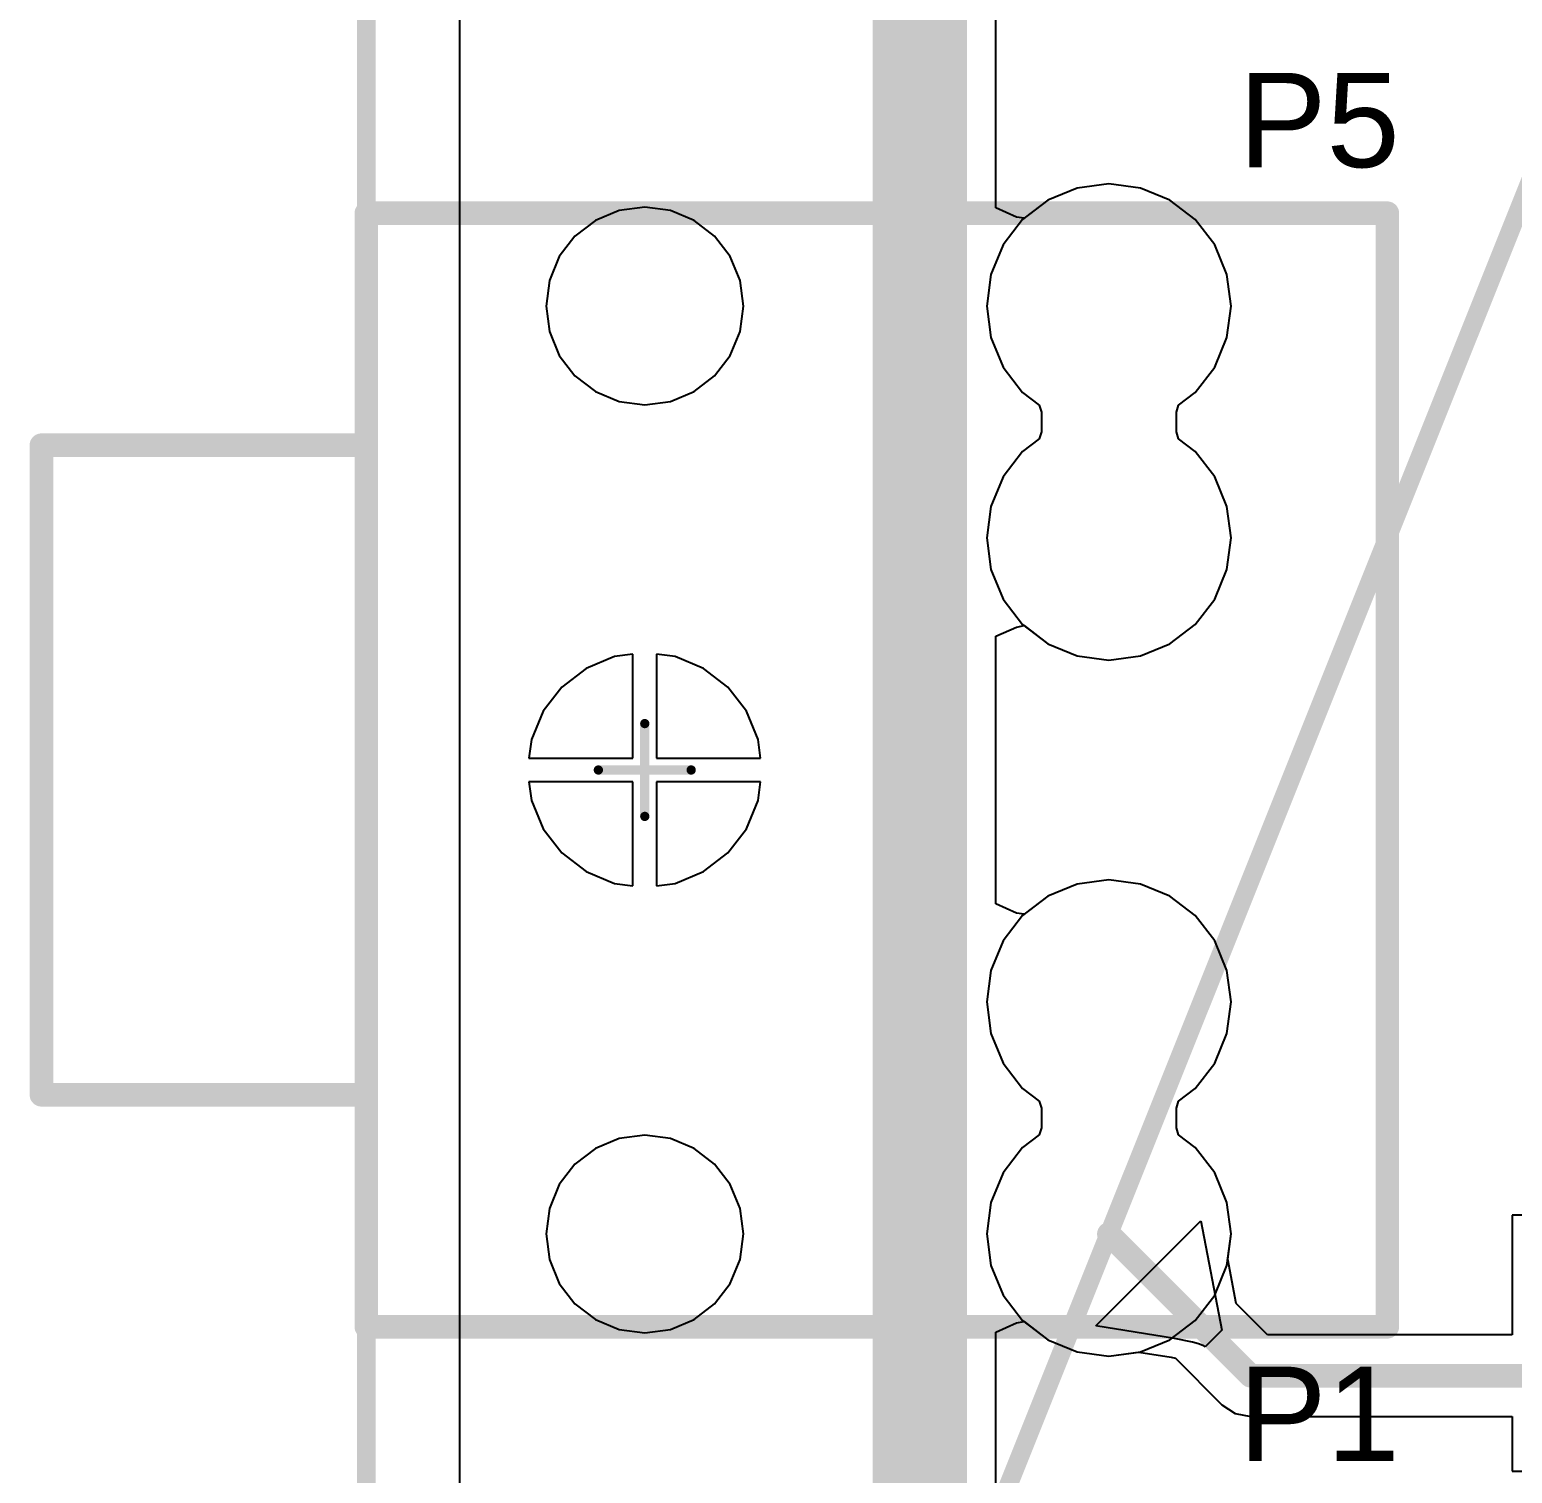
# Model space of a CAD drawing. Header units: inches. Extents: x -0.14 to 3.29, y -0.08 to 7.88.
# Drawn here: x -0.143 to 0.486, y 0.686 to 1.298 of the extents above; entities that cross this region are included whole.
import ezdxf

# ---------------------------------------------------------------- set-up
doc = ezdxf.new("R2010")
doc.units = ezdxf.units.IN
doc.header["$MEASUREMENT"] = 0
for name, color, linetype in [('Board outline', 6, 'Continuous'), ('Bottom Layer', 5, 'Continuous'), ('Bottom Solder', 6, 'Continuous'), ('Multi-Layer', 9, 'Continuous'), ('Pad Holes', 156, 'Continuous'), ('PCBD Notes', 76, 'Continuous'), ('Top Courtyard', 56, 'Continuous'), ('Top Layer', 1, 'Continuous'), ('Top Overlay', 2, 'Continuous'), ('Top Solder', 216, 'Continuous')]:
    doc.layers.add(name, color=color, linetype=linetype)
doc.styles.add('Arial', font='', dxfattribs={"height": 0.2})
doc.styles.get('Arial').set_extended_font_data('Arial')

# ---------------------------------------------------------------- blocks, each defined once
blk = doc.blocks.new('7EF2B92C_0FC9_4C85_B662_5CEC65BFCCC4_388')
at = {"layer": 'Bottom Layer'}
h = blk.add_hatch(color=5, dxfattribs=at)
edge = h.paths.add_edge_path()
edge.add_arc((0.19685, 0.19685), 0.03937, 0, 360)
h = blk.add_hatch(color=5, dxfattribs=at)
edge = h.paths.add_edge_path()
edge.add_arc((0.19685, 0.09843), 0.03937, 0, 360)
h = blk.add_hatch(color=5, dxfattribs=at)
edge = h.paths.add_edge_path()
edge.add_arc((0, 0), 0.03937, 0, 360)
h = blk.add_hatch(color=5, dxfattribs=at)
edge = h.paths.add_edge_path()
edge.add_arc((0.19685, -0.09842), 0.03937, 0, 360)
h = blk.add_hatch(color=5, dxfattribs=at)
edge = h.paths.add_edge_path()
edge.add_arc((0.19685, -0.19685), 0.03937, 0, 360)
at = {"layer": 'Bottom Solder'}
h = blk.add_hatch(color=6, dxfattribs=at)
edge = h.paths.add_edge_path()
edge.add_arc((0.19685, 0.19685), 0.04134, 0, 360)
h = blk.add_hatch(color=6, dxfattribs=at)
edge = h.paths.add_edge_path()
edge.add_arc((0, 0.19685), 0.00197, 0, 360)
h = blk.add_hatch(color=6, dxfattribs=at)
edge = h.paths.add_edge_path()
edge.add_arc((0.19685, 0.09843), 0.04134, 0, 360)
h = blk.add_hatch(color=6, dxfattribs=at)
edge = h.paths.add_edge_path()
edge.add_arc((0, 0), 0.04134, 0, 360)
h = blk.add_hatch(color=6, dxfattribs=at)
edge = h.paths.add_edge_path()
edge.add_arc((0.19685, -0.09842), 0.04134, 0, 360)
h = blk.add_hatch(color=6, dxfattribs=at)
edge = h.paths.add_edge_path()
edge.add_arc((0.19685, -0.19685), 0.04134, 0, 360)
h = blk.add_hatch(color=6, dxfattribs=at)
edge = h.paths.add_edge_path()
edge.add_arc((0, -0.19685), 0.00197, 0, 360)
at = {"layer": 'Multi-Layer'}
h = blk.add_hatch(color=9, dxfattribs=at)
edge = h.paths.add_edge_path()
edge.add_arc((0.19685, 0.19685), 0.03937, 0, 360)
h = blk.add_hatch(color=9, dxfattribs=at)
edge = h.paths.add_edge_path()
edge.add_arc((0.19685, 0.09843), 0.03937, 0, 360)
h = blk.add_hatch(color=9, dxfattribs=at)
edge = h.paths.add_edge_path()
edge.add_arc((0, 0), 0.03937, 0, 360)
h = blk.add_hatch(color=9, dxfattribs=at)
edge = h.paths.add_edge_path()
edge.add_arc((0.19685, -0.09842), 0.03937, 0, 360)
h = blk.add_hatch(color=9, dxfattribs=at)
edge = h.paths.add_edge_path()
edge.add_arc((0.19685, -0.19685), 0.03937, 0, 360)
at = {"layer": 'Pad Holes'}
h = blk.add_hatch(color=7, dxfattribs=at)
edge = h.paths.add_edge_path()
edge.add_arc((0, 0.19685), 0.02953, 0, 360)
h = blk.add_hatch(color=7, dxfattribs=at)
edge = h.paths.add_edge_path()
edge.add_arc((0.19685, 0.19685), 0.02362, 0, 360)
h = blk.add_hatch(color=7, dxfattribs=at)
edge = h.paths.add_edge_path()
edge.add_arc((0.19685, 0.09843), 0.02362, 0, 360)
h = blk.add_hatch(color=7, dxfattribs=at)
edge = h.paths.add_edge_path()
edge.add_arc((0, 0), 0.02362, 0, 360)
h = blk.add_hatch(color=7, dxfattribs=at)
edge = h.paths.add_edge_path()
edge.add_arc((0.19685, -0.09842), 0.02362, 0, 360)
h = blk.add_hatch(color=7, dxfattribs=at)
edge = h.paths.add_edge_path()
edge.add_arc((0, -0.19685), 0.02953, 0, 360)
h = blk.add_hatch(color=7, dxfattribs=at)
edge = h.paths.add_edge_path()
edge.add_arc((0.19685, -0.19685), 0.02362, 0, 360)
at = {"layer": 'Top Layer'}
h = blk.add_hatch(color=1, dxfattribs=at)
edge = h.paths.add_edge_path()
edge.add_arc((0.19685, 0.19685), 0.03937, 0, 360)
h = blk.add_hatch(color=1, dxfattribs=at)
edge = h.paths.add_edge_path()
edge.add_arc((0.19685, 0.09843), 0.03937, 0, 360)
h = blk.add_hatch(color=1, dxfattribs=at)
edge = h.paths.add_edge_path()
edge.add_arc((0, 0), 0.03937, 0, 360)
h = blk.add_hatch(color=1, dxfattribs=at)
edge = h.paths.add_edge_path()
edge.add_arc((0.19685, -0.09842), 0.03937, 0, 360)
h = blk.add_hatch(color=1, dxfattribs=at)
edge = h.paths.add_edge_path()
edge.add_arc((0.19685, -0.19685), 0.03937, 0, 360)
at = {"layer": 'Top Solder'}
h = blk.add_hatch(color=216, dxfattribs=at)
edge = h.paths.add_edge_path()
edge.add_arc((0.19685, 0.19685), 0.04134, 0, 360)
h = blk.add_hatch(color=216, dxfattribs=at)
edge = h.paths.add_edge_path()
edge.add_arc((0, 0.19685), 0.00197, 0, 360)
h = blk.add_hatch(color=216, dxfattribs=at)
edge = h.paths.add_edge_path()
edge.add_arc((0.19685, 0.09843), 0.04134, 0, 360)
h = blk.add_hatch(color=216, dxfattribs=at)
edge = h.paths.add_edge_path()
edge.add_arc((0, 0), 0.04134, 0, 360)
h = blk.add_hatch(color=216, dxfattribs=at)
edge = h.paths.add_edge_path()
edge.add_arc((0.19685, -0.09842), 0.04134, 0, 360)
h = blk.add_hatch(color=216, dxfattribs=at)
edge = h.paths.add_edge_path()
edge.add_arc((0.19685, -0.19685), 0.04134, 0, 360)
h = blk.add_hatch(color=216, dxfattribs=at)
edge = h.paths.add_edge_path()
edge.add_arc((0, -0.19685), 0.00197, 0, 360)
at = {"layer": 'Top Courtyard'}
for points in [[(0, -0.01968, 0.00394, 0.00394, 0), (0, 0.01969, 0.00394, 0.00394, 0)], [(-0.01969, 0, 0.00394, 0.00394, 0), (0.01968, 0, 0.00394, 0.00394, 0)]]:
    blk.add_lwpolyline(points, format="xyseb", dxfattribs=at)
for points in [[(-0.00098, 0.01969, 0.00197, 0.00197, 1), (0.00098, 0.01969, 0.00197, 0.00197, 1)], [(-0.02067, 0, 0.00197, 0.00197, 1), (-0.0187, 0, 0.00197, 0.00197, 1)], [(0.0187, 0, 0.00197, 0.00197, 1), (0.02067, 0, 0.00197, 0.00197, 1)], [(-0.00098, -0.01968, 0.00197, 0.00197, 1), (0.00098, -0.01968, 0.00197, 0.00197, 1)]]:
    blk.add_lwpolyline(points, format="xyseb", close=True, dxfattribs=at)
at = {"layer": 'Top Overlay'}
for points in [[(-0.11811, 0.23622, 0.01, 0.01, 0), (0.31496, 0.23622, 0.01, 0.01, 0)], [(-0.11811, -0.23622, 0.01, 0.01, 0), (-0.11811, 0.23622, 0.01, 0.01, 0)], [(0.31496, -0.23622, 0.01, 0.01, 0), (0.31496, 0.23622, 0.01, 0.01, 0)], [(-0.25591, -0.13779, 0.01, 0.01, 0), (-0.25591, 0.1378, 0.01, 0.01, 0)], [(-0.25591, 0.1378, 0.01, 0.01, 0), (-0.11811, 0.1378, 0.01, 0.01, 0)], [(-0.25591, -0.13779, 0.01, 0.01, 0), (-0.11811, -0.13779, 0.01, 0.01, 0)], [(-0.11811, -0.23622, 0.01, 0.01, 0), (-0.11811, -0.13779, 0.01, 0.01, 0)], [(-0.11811, -0.23622, 0.01, 0.01, 0), (0.31496, -0.23622, 0.01, 0.01, 0)]]:
    blk.add_lwpolyline(points, format="xyseb", dxfattribs=at)
for points in [[(-0.12061, 0.23622, 0.005, 0.005, 1), (-0.11561, 0.23622, 0.005, 0.005, 1)], [(-0.12061, 0.23622, 0.005, 0.005, 1), (-0.11561, 0.23622, 0.005, 0.005, 1)], [(0.31246, 0.23622, 0.005, 0.005, 1), (0.31746, 0.23622, 0.005, 0.005, 1)], [(0.31246, 0.23622, 0.005, 0.005, 1), (0.31746, 0.23622, 0.005, 0.005, 1)], [(-0.25841, 0.1378, 0.005, 0.005, 1), (-0.25341, 0.1378, 0.005, 0.005, 1)], [(-0.25841, 0.1378, 0.005, 0.005, 1), (-0.25341, 0.1378, 0.005, 0.005, 1)], [(-0.12061, 0.1378, 0.005, 0.005, 1), (-0.11561, 0.1378, 0.005, 0.005, 1)], [(-0.25841, -0.13779, 0.005, 0.005, 1), (-0.25341, -0.13779, 0.005, 0.005, 1)], [(-0.25841, -0.13779, 0.005, 0.005, 1), (-0.25341, -0.13779, 0.005, 0.005, 1)], [(-0.12061, -0.13779, 0.005, 0.005, 1), (-0.11561, -0.13779, 0.005, 0.005, 1)], [(-0.12061, -0.13779, 0.005, 0.005, 1), (-0.11561, -0.13779, 0.005, 0.005, 1)], [(-0.12061, -0.23622, 0.005, 0.005, 1), (-0.11561, -0.23622, 0.005, 0.005, 1)], [(-0.12061, -0.23622, 0.005, 0.005, 1), (-0.11561, -0.23622, 0.005, 0.005, 1)], [(-0.12061, -0.23622, 0.005, 0.005, 1), (-0.11561, -0.23622, 0.005, 0.005, 1)], [(0.31246, -0.23622, 0.005, 0.005, 1), (0.31746, -0.23622, 0.005, 0.005, 1)], [(0.31246, -0.23622, 0.005, 0.005, 1), (0.31746, -0.23622, 0.005, 0.005, 1)]]:
    blk.add_lwpolyline(points, format="xyseb", close=True, dxfattribs=at)

msp = doc.modelspace()

# ---------------------------------------------------------------- linework, layer by layer
at = {"layer": 'Board outline'}
msp.add_lwpolyline([(0, 0.11811, 0.00787, 0.00787, 0), (0, 2.00787, 0.00787, 0.00787, 0)], format="xyseb", dxfattribs=at)
at = {"layer": 'Bottom Layer'}
for p, q in [((0.26705, 1.22276), (0.26705, 1.37567)), ((0.31496, 1.23292), (0.30155, 1.23115)), ((0.32837, 1.23115), (0.31496, 1.23292)), ((0.30155, 1.23115), (0.28905, 1.22598)), ((0.34087, 1.22598), (0.32837, 1.23115)), ((0.27581, 1.21886), (0.26705, 1.22276)), ((0.28905, 1.22598), (0.27905, 1.2183)), ((0.3516, 1.21774), (0.34087, 1.22598)), ((0.27905, 1.2183), (0.27581, 1.21886)), ((0.35983, 1.20701), (0.3516, 1.21774)), ((0.36501, 1.19451), (0.35983, 1.20701)), ((0.36677, 1.1811), (0.36501, 1.19451)), ((0.36501, 1.16769), (0.36677, 1.1811)), ((0.35983, 1.1552), (0.36501, 1.16769)), ((0.3516, 1.14447), (0.35983, 1.1552)), ((0.34357, 1.13605), (0.34451, 1.13903)), ((0.34451, 1.13903), (0.3516, 1.14447)), ((0.34357, 1.12773), (0.34357, 1.13605)), ((0.34451, 1.12475), (0.34357, 1.12773)), ((0.3516, 1.11932), (0.34451, 1.12475)), ((0.35983, 1.10858), (0.3516, 1.11932)), ((0.36501, 1.09609), (0.35983, 1.10858)), ((0.36677, 1.08268), (0.36501, 1.09609)), ((0.36501, 1.06927), (0.36677, 1.08268)), ((0.35983, 1.05677), (0.36501, 1.06927)), ((0.3516, 1.04604), (0.35983, 1.05677)), ((0.26705, 1.04102), (0.27581, 1.04492)), ((0.27581, 1.04492), (0.27905, 1.04549)), ((0.27905, 1.04549), (0.28905, 1.03781)), ((0.34087, 1.03781), (0.3516, 1.04604)), ((0.26705, 0.92748), (0.26705, 1.04102)), ((0.28905, 1.03781), (0.30155, 1.03263)), ((0.32837, 1.03263), (0.34087, 1.03781)), ((0.30155, 1.03263), (0.31496, 1.03086)), ((0.31496, 1.03086), (0.32837, 1.03263)), ((0.31496, 0.93764), (0.30155, 0.93588)), ((0.32837, 0.93588), (0.31496, 0.93764)), ((0.30155, 0.93588), (0.28905, 0.9307)), ((0.34087, 0.9307), (0.32837, 0.93588)), ((0.27581, 0.92358), (0.26705, 0.92748)), ((0.28905, 0.9307), (0.27905, 0.92302)), ((0.3516, 0.92247), (0.34087, 0.9307)), ((0.27905, 0.92302), (0.27581, 0.92358)), ((0.35983, 0.91173), (0.3516, 0.92247)), ((0.36501, 0.89924), (0.35983, 0.91173)), ((0.36677, 0.88583), (0.36501, 0.89924)), ((0.36501, 0.87242), (0.36677, 0.88583)), ((0.35983, 0.85992), (0.36501, 0.87242)), ((0.3516, 0.84919), (0.35983, 0.85992)), ((0.34451, 0.84375), (0.3516, 0.84919)), ((0.34357, 0.84078), (0.34451, 0.84375)), ((0.34357, 0.83245), (0.34357, 0.84078)), ((0.34451, 0.82948), (0.34357, 0.83245)), ((0.3516, 0.82404), (0.34451, 0.82948)), ((0.35983, 0.81331), (0.3516, 0.82404)), ((0.36501, 0.80081), (0.35983, 0.81331)), ((0.36677, 0.7874), (0.36501, 0.80081)), ((0.36501, 0.77399), (0.36677, 0.7874)), ((0.35983, 0.7615), (0.36501, 0.77399)), ((0.3516, 0.75076), (0.35983, 0.7615)), ((0.26705, 0.74575), (0.27581, 0.74965)), ((0.27581, 0.74965), (0.27905, 0.75021)), ((0.27905, 0.75021), (0.28905, 0.74253)), ((0.34087, 0.74253), (0.3516, 0.75076)), ((0.26705, 0.51502), (0.26705, 0.74575)), ((0.28905, 0.74253), (0.30155, 0.73735)), ((0.32837, 0.73735), (0.34087, 0.74253)), ((0.30155, 0.73735), (0.31496, 0.73559)), ((0.31496, 0.73559), (0.32837, 0.73735))]:
    msp.add_line(p, q, dxfattribs=at)
msp.add_lwpolyline([(0.23477, 0.50165, 0.04, 0.04, 0), (0.23477, 1.8339, 0.04, 0.04, 0)], format="xyseb", dxfattribs=at)
at = {"layer": 'PCBD Notes'}
msp.add_lwpolyline([(0, 0, 0.00787, 0.00787, 0), (3.14961, 7.87402, 0.00787, 0.00787, 0)], format="xyseb", dxfattribs=at)
at = {"layer": 'Top Layer'}
for p, q in [((0.03971, 0.21356), (0.03971, 1.91242)), ((0.31496, 1.23292), (0.30155, 1.23115)), ((0.32837, 1.23115), (0.31496, 1.23292)), ((0.30155, 1.23115), (0.28905, 1.22598)), ((0.34087, 1.22598), (0.32837, 1.23115)), ((0.10727, 1.22156), (0.09717, 1.21738)), ((0.11811, 1.22299), (0.10727, 1.22156)), ((0.12895, 1.22156), (0.11811, 1.22299)), ((0.13905, 1.21738), (0.12895, 1.22156)), ((0.28905, 1.22598), (0.27832, 1.21774)), ((0.3516, 1.21774), (0.34087, 1.22598)), ((0.09717, 1.21738), (0.08849, 1.21072)), ((0.14773, 1.21072), (0.13905, 1.21738)), ((0.27832, 1.21774), (0.27009, 1.20701)), ((0.35983, 1.20701), (0.3516, 1.21774)), ((0.08849, 1.21072), (0.08184, 1.20205)), ((0.15438, 1.20205), (0.14773, 1.21072)), ((0.08184, 1.20205), (0.07765, 1.19194)), ((0.15857, 1.19194), (0.15438, 1.20205)), ((0.27009, 1.20701), (0.26491, 1.19451)), ((0.36501, 1.19451), (0.35983, 1.20701)), ((0.07765, 1.19194), (0.07622, 1.1811)), ((0.16, 1.1811), (0.15857, 1.19194)), ((0.26491, 1.19451), (0.26315, 1.1811)), ((0.36677, 1.1811), (0.36501, 1.19451)), ((0.07622, 1.1811), (0.07765, 1.17026)), ((0.15857, 1.17026), (0.16, 1.1811)), ((0.26315, 1.1811), (0.26491, 1.16769)), ((0.36501, 1.16769), (0.36677, 1.1811)), ((0.07765, 1.17026), (0.08184, 1.16016)), ((0.15438, 1.16016), (0.15857, 1.17026)), ((0.26491, 1.16769), (0.27009, 1.1552)), ((0.35983, 1.1552), (0.36501, 1.16769)), ((0.08184, 1.16016), (0.08849, 1.15149)), ((0.14773, 1.15149), (0.15438, 1.16016)), ((0.08849, 1.15149), (0.09717, 1.14483)), ((0.13905, 1.14483), (0.14773, 1.15149)), ((0.27009, 1.1552), (0.27832, 1.14447)), ((0.3516, 1.14447), (0.35983, 1.1552)), ((0.09717, 1.14483), (0.10727, 1.14065)), ((0.12895, 1.14065), (0.13905, 1.14483)), ((0.10727, 1.14065), (0.11811, 1.13922)), ((0.11811, 1.13922), (0.12895, 1.14065)), ((0.27832, 1.14447), (0.28541, 1.13903)), ((0.28541, 1.13903), (0.28635, 1.13605)), ((0.34357, 1.13605), (0.34451, 1.13903)), ((0.34451, 1.13903), (0.3516, 1.14447)), ((0.28635, 1.13605), (0.28635, 1.12773)), ((0.34357, 1.12773), (0.34357, 1.13605)), ((0.28635, 1.12773), (0.28541, 1.12475)), ((0.34451, 1.12475), (0.34357, 1.12773)), ((0.28541, 1.12475), (0.27832, 1.11932)), ((0.3516, 1.11932), (0.34451, 1.12475)), ((0.27832, 1.11932), (0.27009, 1.10858)), ((0.35983, 1.10858), (0.3516, 1.11932)), ((0.27009, 1.10858), (0.26491, 1.09609)), ((0.36501, 1.09609), (0.35983, 1.10858)), ((0.26491, 1.09609), (0.26315, 1.08268)), ((0.36677, 1.08268), (0.36501, 1.09609)), ((0.26315, 1.08268), (0.26491, 1.06927)), ((0.36501, 1.06927), (0.36677, 1.08268)), ((0.26491, 1.06927), (0.27009, 1.05677)), ((0.35983, 1.05677), (0.36501, 1.06927)), ((0.27009, 1.05677), (0.27832, 1.04604)), ((0.3516, 1.04604), (0.35983, 1.05677)), ((0.27832, 1.04604), (0.28905, 1.03781)), ((0.34087, 1.03781), (0.3516, 1.04604)), ((0.28905, 1.03781), (0.30155, 1.03263)), ((0.32837, 1.03263), (0.34087, 1.03781)), ((0.10522, 1.03235), (0.09321, 1.02738)), ((0.11311, 1.03339), (0.10522, 1.03235)), ((0.11311, 0.98925), (0.11311, 1.03339)), ((0.131, 1.03235), (0.12311, 1.03339)), ((0.12311, 1.03339), (0.12311, 0.98925)), ((0.14301, 1.02738), (0.131, 1.03235)), ((0.30155, 1.03263), (0.31496, 1.03086)), ((0.31496, 1.03086), (0.32837, 1.03263)), ((0.09321, 1.02738), (0.0829, 1.01946)), ((0.15332, 1.01946), (0.14301, 1.02738)), ((0.0829, 1.01946), (0.07499, 1.00915)), ((0.16123, 1.00915), (0.15332, 1.01946)), ((0.07499, 1.00915), (0.07001, 0.99714)), ((0.16621, 0.99714), (0.16123, 1.00915)), ((0.07001, 0.99714), (0.06897, 0.98925)), ((0.16725, 0.98925), (0.16621, 0.99714)), ((0.06897, 0.98925), (0.11311, 0.98925)), ((0.12311, 0.98925), (0.16725, 0.98925)), ((0.11311, 0.97925), (0.06897, 0.97925)), ((0.06897, 0.97925), (0.07001, 0.97136)), ((0.11311, 0.93511), (0.11311, 0.97925)), ((0.16725, 0.97925), (0.12311, 0.97925)), ((0.12311, 0.97925), (0.12311, 0.93511)), ((0.16621, 0.97136), (0.16725, 0.97925)), ((0.07001, 0.97136), (0.07499, 0.95935)), ((0.16123, 0.95935), (0.16621, 0.97136)), ((0.07499, 0.95935), (0.0829, 0.94904)), ((0.15332, 0.94904), (0.16123, 0.95935)), ((0.0829, 0.94904), (0.09321, 0.94113)), ((0.14301, 0.94113), (0.15332, 0.94904)), ((0.09321, 0.94113), (0.10522, 0.93615)), ((0.131, 0.93615), (0.14301, 0.94113)), ((0.31496, 0.93764), (0.30155, 0.93588)), ((0.32837, 0.93588), (0.31496, 0.93764)), ((0.10522, 0.93615), (0.11311, 0.93511)), ((0.12311, 0.93511), (0.131, 0.93615)), ((0.30155, 0.93588), (0.28905, 0.9307)), ((0.34087, 0.9307), (0.32837, 0.93588)), ((0.28905, 0.9307), (0.27832, 0.92247)), ((0.3516, 0.92247), (0.34087, 0.9307)), ((0.27832, 0.92247), (0.27009, 0.91173)), ((0.35983, 0.91173), (0.3516, 0.92247)), ((0.27009, 0.91173), (0.26491, 0.89924)), ((0.36501, 0.89924), (0.35983, 0.91173)), ((0.26491, 0.89924), (0.26315, 0.88583)), ((0.36677, 0.88583), (0.36501, 0.89924)), ((0.26315, 0.88583), (0.26491, 0.87242)), ((0.36501, 0.87242), (0.36677, 0.88583)), ((0.26491, 0.87242), (0.27009, 0.85992)), ((0.35983, 0.85992), (0.36501, 0.87242)), ((0.27009, 0.85992), (0.27832, 0.84919)), ((0.3516, 0.84919), (0.35983, 0.85992)), ((0.27832, 0.84919), (0.28541, 0.84375)), ((0.34451, 0.84375), (0.3516, 0.84919)), ((0.28541, 0.84375), (0.28635, 0.84078)), ((0.34357, 0.84078), (0.34451, 0.84375)), ((0.28635, 0.84078), (0.28635, 0.83245)), ((0.34357, 0.83245), (0.34357, 0.84078)), ((0.28635, 0.83245), (0.28541, 0.82948)), ((0.34451, 0.82948), (0.34357, 0.83245)), ((0.10727, 0.82786), (0.09717, 0.82368)), ((0.11811, 0.82929), (0.10727, 0.82786)), ((0.12895, 0.82786), (0.11811, 0.82929)), ((0.13905, 0.82368), (0.12895, 0.82786)), ((0.27832, 0.82404), (0.27009, 0.81331)), ((0.28541, 0.82948), (0.27832, 0.82404)), ((0.3516, 0.82404), (0.34451, 0.82948)), ((0.35983, 0.81331), (0.3516, 0.82404)), ((0.09717, 0.82368), (0.08849, 0.81702)), ((0.14773, 0.81702), (0.13905, 0.82368)), ((0.08849, 0.81702), (0.08184, 0.80834)), ((0.15438, 0.80834), (0.14773, 0.81702)), ((0.27009, 0.81331), (0.26491, 0.80081)), ((0.36501, 0.80081), (0.35983, 0.81331)), ((0.08184, 0.80834), (0.07765, 0.79824)), ((0.15857, 0.79824), (0.15438, 0.80834)), ((0.26491, 0.80081), (0.26315, 0.7874)), ((0.36677, 0.7874), (0.36501, 0.80081)), ((0.07765, 0.79824), (0.07622, 0.7874)), ((0.16, 0.7874), (0.15857, 0.79824)), ((0.30942, 0.74842), (0.35394, 0.79295)), ((0.35394, 0.79295), (0.36281, 0.74662)), ((0.49936, 0.79543), (0.48599, 0.79543)), ((0.48599, 0.79543), (0.48599, 0.74458)), ((0.07622, 0.7874), (0.07765, 0.77656)), ((0.15857, 0.77656), (0.16, 0.7874)), ((0.26315, 0.7874), (0.26491, 0.77399)), ((0.36536, 0.77667), (0.36677, 0.7874)), ((0.07765, 0.77656), (0.08184, 0.76646)), ((0.15438, 0.76646), (0.15857, 0.77656)), ((0.26491, 0.77399), (0.27009, 0.7615)), ((0.36895, 0.75792), (0.36536, 0.77667)), ((0.08184, 0.76646), (0.08849, 0.75778)), ((0.14773, 0.75778), (0.15438, 0.76646)), ((0.27009, 0.7615), (0.27832, 0.75076)), ((0.08849, 0.75778), (0.09717, 0.75113)), ((0.13905, 0.75113), (0.14773, 0.75778)), ((0.3823, 0.74458), (0.36895, 0.75792)), ((0.09717, 0.75113), (0.10727, 0.74694)), ((0.12895, 0.74694), (0.13905, 0.75113)), ((0.27832, 0.75076), (0.28905, 0.74253)), ((0.34283, 0.7431), (0.30942, 0.74842)), ((0.10727, 0.74694), (0.11811, 0.74552)), ((0.11811, 0.74552), (0.12895, 0.74694)), ((0.28905, 0.74253), (0.30155, 0.73735)), ((0.35045, 0.74147), (0.34283, 0.7431)), ((0.36281, 0.74662), (0.35574, 0.73955)), ((0.48599, 0.74458), (0.3823, 0.74458)), ((0.30155, 0.73735), (0.31496, 0.73559)), ((0.31496, 0.73559), (0.32765, 0.73726)), ((0.32765, 0.73726), (0.34133, 0.73508)), ((0.35304, 0.74076), (0.35045, 0.74147)), ((0.3548, 0.74012), (0.35304, 0.74076)), ((0.35574, 0.73955), (0.3548, 0.74012)), ((0.34133, 0.73508), (0.34316, 0.73469)), ((0.34316, 0.73469), (0.36286, 0.71499)), ((0.36286, 0.71499), (0.36849, 0.71123)), ((0.36849, 0.71123), (0.37512, 0.70991)), ((0.37512, 0.70991), (0.48599, 0.70991)), ((0.48599, 0.70991), (0.48599, 0.68678)), ((0.48599, 0.68678), (0.54739, 0.68678))]:
    msp.add_line(p, q, dxfattribs=at)
for points in [[(0.31496, 0.7874, 0.01, 0.01, 0), (0.37512, 0.72724, 0.01, 0.01, 0)], [(0.37512, 0.72724, 0.01, 0.01, 0), (0.50496, 0.72724, 0.01, 0.01, 0)]]:
    msp.add_lwpolyline(points, format="xyseb", dxfattribs=at)
for points in [[(0.31246, 0.7874, 0.005, 0.005, 1), (0.31746, 0.7874, 0.005, 0.005, 1)], [(0.37262, 0.72724, 0.005, 0.005, 1), (0.37762, 0.72724, 0.005, 0.005, 1)], [(0.37262, 0.72724, 0.005, 0.005, 1), (0.37762, 0.72724, 0.005, 0.005, 1)]]:
    msp.add_lwpolyline(points, format="xyseb", close=True, dxfattribs=at)

# ---------------------------------------------------------------- block references
at = {"rotation": 360}
msp.add_blockref('7EF2B92C_0FC9_4C85_B662_5CEC65BFCCC4_388', (0.11811, 0.98425), dxfattribs=at)

# ---------------------------------------------------------------- texts
at = {"layer": 'Top Overlay', "style": 'Arial'}
for s, p in [('P5', (0.37, 1.24)), ('P1', (0.37, 0.6911))]:
    msp.add_text(s, height=0.04, dxfattribs=at).set_placement(p)

doc.saveas('drawing.dxf')
